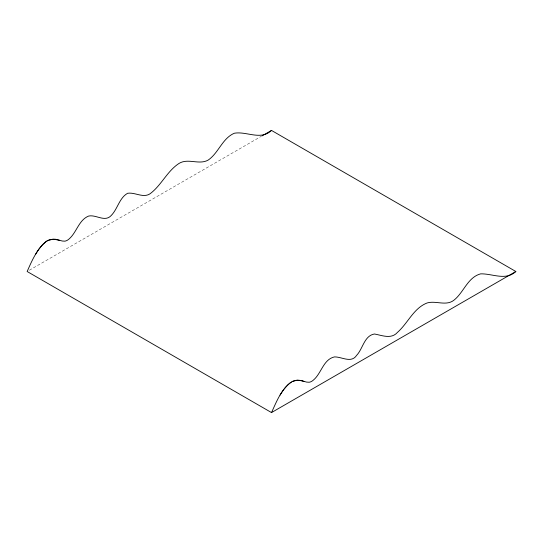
<?xml version="1.0" encoding="UTF-8"?>
<svg xmlns="http://www.w3.org/2000/svg" width="543" height="543" viewBox="0 0 543 543"><rect width="100%" height="100%" fill="white"/><g stroke="black" fill="none" stroke-linecap="round" stroke-linejoin="round"><path stroke-width="0.41" stroke-dasharray="2.71 2.04" d="M29.329 270.238L261.319 136.307"/><path stroke-width="0.81" d="M271.5 130.429C260.762 140.78 246.617 131.039 234.318 133.239C222.27 138.404 218.632 152.936 208.173 160.09C199.064 165.242 187.993 157.803 178.946 163.484C167.536 170.93 161.862 184.206 151.422 192.704C144.241 199.274 135.485 191.93 127.564 193.294C119.229 198.039 117.688 208.967 111.172 215.557C104.847 222.467 96.118 214.383 88.624 216.06C78.749 220.024 76.726 232.418 69.049 239.008A9.645 5.566 -60 0 1 64.753 241.167L62.248 241.017L56.56 239.477A44.967 25.969 -60.1 0 0 54.945 239.191L49.399 239.83A16.541 9.55 -60 0 0 44.75 242.612C36.327 250.404 31.704 261.197 27.15 271.5L271.5 412.571C276.563 401.637 281.213 389.25 291.408 382.034A16.48 9.516 -60 0 1 292.989 381.213L296.261 380.283L299.288 380.276A44.967 25.955 -59.9 0 1 300.91 380.555L306.598 382.089L309.103 382.245A9.645 5.566 -60 0 0 313.399 380.086C321.436 373.441 323.289 359.425 334.42 356.914C341.812 356.697 351.253 363.579 356.676 355.312C362.907 348.742 364.285 335.662 374.432 333.999C382.068 335.33 391.245 339.524 397.496 332.35C407.915 323.194 413.59 308.214 427.11 302.96C435.961 300.34 446.278 306.483 454.145 300.028C463.824 292.27 467.74 277.29 480.623 273.862C492.338 273.489 505.73 281.057 515.85 271.5L271.5 130.429L262.045 135.886M284.016 389.175L283.575 389.772A40.358 23.295 -60 0 0 280.052 395.134M284.471 388.584L286.867 385.795M287.369 385.279L288.917 383.847M289.487 383.372L291.408 382.034M271.5 412.571L515.85 271.5M292.989 381.213L297.483 380.188L302.105 380.847M302.478 380.948L303.32 381.193M59.56 240.298L53.038 239.117L47.838 240.522A16.005 9.238 -60 0 0 46.175 241.526L42.517 244.717L39.225 248.701A40.372 23.315 -60 0 0 35.729 254.083M303.476 381.24L303.91 381.369"/></g></svg>
